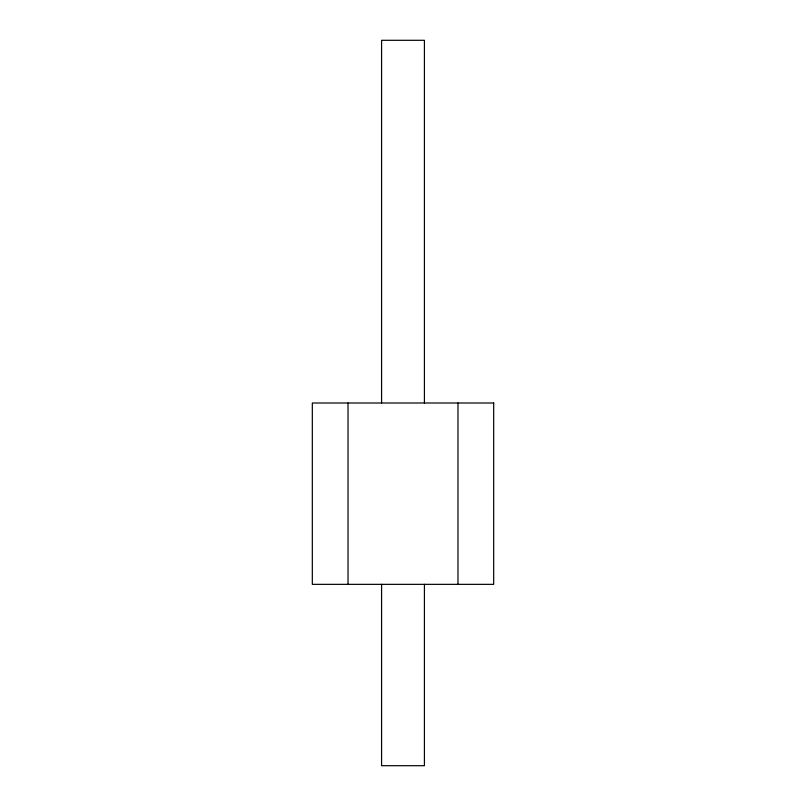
<?xml version="1.0" encoding="UTF-8"?>
<svg xmlns="http://www.w3.org/2000/svg" width="806" height="806" viewBox="0 0 806 806"><rect width="100%" height="100%" fill="white"/><g stroke="black" fill="none" stroke-linecap="round" stroke-linejoin="round"><path stroke-width="1.21" d="M457.979 403L457.979 584.35M424.419 403L424.419 40.3L381.581 40.3L381.581 403M424.419 584.35L424.419 765.7L381.581 765.7L381.581 584.35M348.021 403L348.021 584.35M493.675 403L312.325 403L312.325 584.35L493.675 584.35L493.675 403"/></g></svg>
